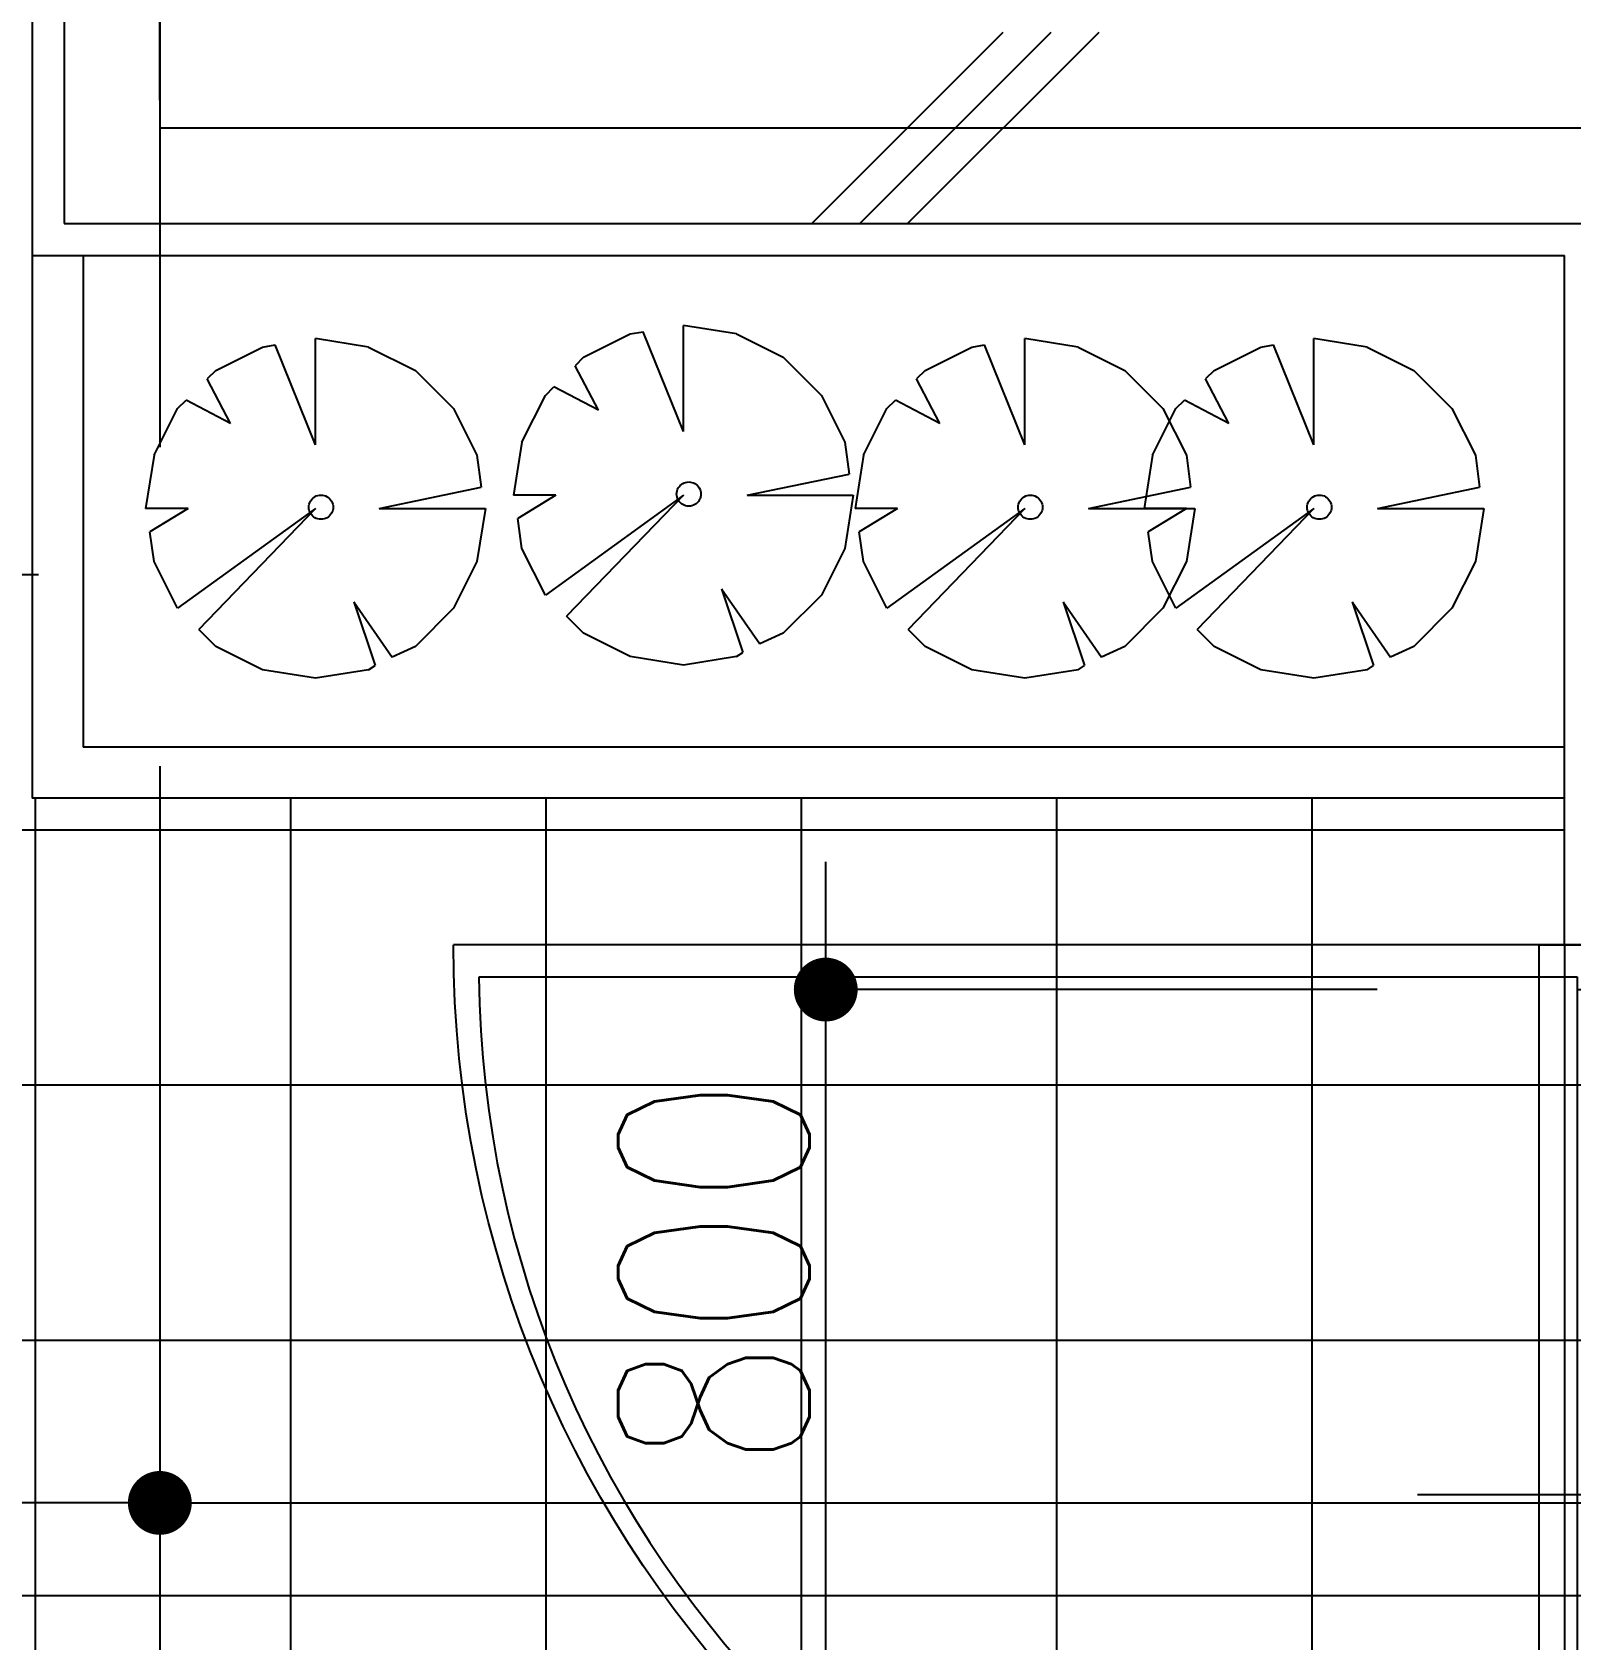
# Model space of a CAD drawing. Header units: millimetres. Extents: x 15495 to 166182, y -39946 to 18307.
# Drawn here: x 45641 to 46846, y 9647 to 10906 of the extents above; entities that cross this region are included whole.
import ezdxf

# ---------------------------------------------------------------- set-up
doc = ezdxf.new("R2010")
doc.units = ezdxf.units.MM
doc.header["$LTSCALE"] = 1000
doc.linetypes.add('CENTER', pattern=[2, 1.25, -0.25, 0.25, -0.25])
doc.layers.get('0').update_dxf_attribs({"linetype": 'CONTINUOUS'})
for name, color, linetype in [('F_FITT1-100', 5, 'CONTINUOUS'), ('F_FITT1-50', 5, 'CONTINUOUS'), ('SF-E_DIM-50', 3, 'CONTINUOUS'), ('SF-E_GRID-100', 1, 'CENTER'), ('SF-E_GRID-50', 1, 'CENTER'), ('SF-F_FINI1-100', 190, 'CONTINUOUS'), ('SF-F_FINI1-50', 190, 'CONTINUOUS'), ('SF-F_FITT1-100', 5, 'CONTINUOUS'), ('SF-F_FITT1-50', 5, 'CONTINUOUS'), ('SF-F_HAT1-50', 9, 'CONTINUOUS'), ('SF-F_LAY2-100', 6, 'CONTINUOUS'), ('SF-F_LAY2-50', 6, 'CONTINUOUS'), ('SF-H-AREA-50', 1, 'CENTER'), ('SF-R_EWALL-50', 7, 'CONTINUOUS'), ('SF_A_GARD', 3, 'CONTINUOUS')]:
    doc.layers.add(name, color=color, linetype=linetype)
doc.styles.add('DIM', font='romans.shx', dxfattribs={"width": 0.8, "bigfont": 'bigfont.shx'})
doc.dimstyles.new('DIM50_3_3', dxfattribs={"dimscale": 50, "dimtxt": 3, "dimasz": 1, "dimexe": 0, "dimexo": 1, "dimgap": 0.5, "dimtad": 1, "dimdec": 1, "dimdsep": 46, "dimlunit": 6, "dimtxsty": 'DIM', "dimblk1": 'DOT', "dimblk2": 'DOT', "dimsah": 1, "dimcen": 1, "dimclrd": 256, "dimclre": 256, "dimclrt": 256, "dimadec": 0, "dimazin": 0, "dimtfac": 1, "dimtdec": 1, "dimtix": 1, "dimtmove": 2, "dimatfit": 3, "dimldrblk": 'DOT', "dimfxl": 1, "dimtvp": 0.833333, "dimtolj": 1, "dimarcsym": 0})

# ---------------------------------------------------------------- blocks, each defined once
blk = doc.blocks.new('SD-A11_100')
at = {"layer": 'F_FITT1-100'}
for q in [(0, -870), (870, 0)]:
    blk.add_line((0, 0), q, dxfattribs=at)
blk.add_arc((0, 0), 870, 270, 0, dxfattribs=at)
blk = doc.blocks.new('SF-BLOCK_100')
at = {"layer": 'SF-E_GRID-100'}
blk.add_line((15700, 16400), (15700, -3119.46), dxfattribs=at)
at = {"layer": 'SF-F_FINI1-100'}
for p, q in [((15600, 13100), (15600, 10800)), ((15600, 10800), (16800, 10800)), ((16800, 10260), (16800, 10800)), ((18059.23, 10260), (16800, 10260))]:
    blk.add_line(p, q, dxfattribs=at)
at = {"layer": 'SF-F_FITT1-100'}
for p, q in [((15600, 10800), (15600, 10375)), ((15640, 10800), (15640, 10415)), ((16800, 10415), (15640, 10415)), ((16800, 10375), (15600, 10375))]:
    blk.add_line(p, q, dxfattribs=at)
at = {"layer": 'SF-F_LAY2-100', "linetype": 'Continuous'}
for p, q in [((15605, 10550), (14500, 10550)), ((15602.5, 9130), (15602.5, 10375)), ((15802.5, 9130), (15802.5, 10375)), ((16002.5, 9130), (16002.5, 10375)), ((16202.5, 9130), (16202.5, 10375)), ((16402.5, 9130), (16402.5, 10375)), ((16602.5, 9130), (16602.5, 10375)), ((16800, 10350), (14500, 10350)), ((17800, 10150), (14500, 10150)), ((17800, 9950), (14500, 9950)), ((17800, 9750), (14500, 9750))]:
    blk.add_line(p, q, dxfattribs=at)
at = {"layer": 'SF_A_GARD'}
for p, q in [((16110.01, 10662.12), (16110.01, 10745.28)), ((16151.59, 10738.63), (16110.01, 10745.28)), ((15780.37, 10728.35), (15790.35, 10730.01)), ((15821.95, 10651.84), (15790.35, 10730.01)), ((15863.53, 10728.35), (15821.95, 10735)), ((15821.95, 10651.84), (15821.95, 10735)), ((16031.84, 10720.34), (16068.43, 10738.63)), ((16068.43, 10738.63), (16078.41, 10740.29)), ((16110.01, 10662.12), (16078.41, 10740.29)), ((16151.59, 10738.63), (16188.18, 10720.34)), ((16335.91, 10728.35), (16345.89, 10730.01)), ((16377.49, 10651.84), (16345.89, 10730.01)), ((16377.49, 10651.84), (16377.49, 10735)), ((16419.07, 10728.35), (16377.49, 10735)), ((16562.24, 10728.35), (16572.22, 10730.01)), ((16603.82, 10651.84), (16572.22, 10730.01)), ((16603.82, 10651.84), (16603.82, 10735)), ((16645.4, 10728.35), (16603.82, 10735)), ((15743.78, 10710.05), (15780.37, 10728.35)), ((15863.53, 10728.35), (15900.12, 10710.05)), ((16031.84, 10720.34), (16025.19, 10713.68)), ((16188.18, 10720.34), (16218.12, 10690.4)), ((16299.32, 10710.05), (16335.91, 10728.35)), ((16419.07, 10728.35), (16455.66, 10710.05)), ((16525.65, 10710.05), (16562.24, 10728.35)), ((16645.4, 10728.35), (16681.99, 10710.05)), ((15743.78, 10710.05), (15737.13, 10703.4)), ((15900.12, 10710.05), (15930.06, 10680.11)), ((16043.48, 10678.76), (16025.19, 10713.68)), ((16299.32, 10710.05), (16292.67, 10703.4)), ((16455.66, 10710.05), (16485.6, 10680.11)), ((16525.65, 10710.05), (16519, 10703.4)), ((16681.99, 10710.05), (16711.93, 10680.11)), ((15755.42, 10668.47), (15737.13, 10703.4)), ((16001.9, 10690.4), (16008.55, 10697.05)), ((16043.48, 10678.76), (16008.55, 10697.05)), ((16310.96, 10668.47), (16292.67, 10703.4)), ((16537.3, 10668.47), (16519, 10703.4)), ((15695.55, 10643.52), (15713.84, 10680.11)), ((15713.84, 10680.11), (15720.49, 10686.77)), ((15755.42, 10668.47), (15720.49, 10686.77)), ((15930.06, 10680.11), (15948.35, 10643.52)), ((15983.61, 10653.81), (16001.9, 10690.4)), ((16218.12, 10690.4), (16236.41, 10653.81)), ((16251.09, 10643.52), (16269.38, 10680.11)), ((16269.38, 10680.11), (16276.04, 10686.77)), ((16310.96, 10668.47), (16276.04, 10686.77)), ((16477.42, 10643.52), (16495.72, 10680.11)), ((16485.6, 10680.11), (16503.89, 10643.52)), ((16495.72, 10680.11), (16502.37, 10686.77)), ((16537.3, 10668.47), (16502.37, 10686.77)), ((16711.93, 10680.11), (16730.23, 10643.52)), ((15695.55, 10643.52), (15688.89, 10601.94)), ((15948.35, 10643.52), (15951.68, 10618.58)), ((15983.61, 10653.81), (15976.95, 10612.23)), ((16236.41, 10653.81), (16239.74, 10628.86)), ((16251.09, 10643.52), (16244.44, 10601.94)), ((16477.42, 10643.52), (16470.77, 10601.94)), ((16503.89, 10643.52), (16507.22, 10618.58)), ((16730.23, 10643.52), (16733.55, 10618.58)), ((15871.85, 10601.94), (15951.68, 10618.58)), ((16105.07, 10615.62), (16105.47, 10616.8)), ((16105.47, 10616.8), (16106.02, 10617.92)), ((16106.02, 10617.92), (16106.71, 10618.95)), ((16106.71, 10618.95), (16107.53, 10619.89)), ((16107.53, 10619.89), (16108.46, 10620.71)), ((16108.46, 10620.71), (16109.49, 10621.4)), ((16109.49, 10621.4), (16110.61, 10621.95)), ((16110.61, 10621.95), (16111.79, 10622.34)), ((16111.79, 10622.34), (16113.01, 10622.59)), ((16113.01, 10622.59), (16114.25, 10622.67)), ((16114.25, 10622.67), (16115.49, 10622.59)), ((16115.49, 10622.59), (16116.71, 10622.34)), ((16116.71, 10622.34), (16117.88, 10621.95)), ((16117.88, 10621.95), (16119, 10621.4)), ((16119, 10621.4), (16120.03, 10620.71)), ((16120.03, 10620.71), (16120.97, 10619.89)), ((16120.97, 10619.89), (16121.79, 10618.95)), ((16121.79, 10618.95), (16122.48, 10617.92)), ((16122.48, 10617.92), (16123.03, 10616.8)), ((16123.03, 10616.8), (16123.43, 10615.62)), ((16159.9, 10612.23), (16239.74, 10628.86)), ((16427.39, 10601.94), (16507.22, 10618.58)), ((16653.72, 10601.94), (16733.55, 10618.58)), ((15816.68, 10602.88), (15816.77, 10604.12)), ((15816.77, 10604.12), (15817.01, 10605.34)), ((15817.01, 10605.34), (15817.41, 10606.52)), ((15817.41, 10606.52), (15817.96, 10607.63)), ((15817.96, 10607.63), (15818.65, 10608.67)), ((15818.65, 10608.67), (15819.47, 10609.6)), ((15819.47, 10609.6), (15820.4, 10610.42)), ((15820.4, 10610.42), (15821.44, 10611.11)), ((15821.44, 10611.11), (15822.55, 10611.66)), ((15822.55, 10611.66), (15823.73, 10612.06)), ((15823.73, 10612.06), (15824.95, 10612.3)), ((15824.95, 10612.3), (15826.19, 10612.39)), ((15826.19, 10612.39), (15827.43, 10612.3)), ((15827.43, 10612.3), (15828.65, 10612.06)), ((15828.65, 10612.06), (15829.83, 10611.66)), ((15829.83, 10611.66), (15830.94, 10611.11)), ((15830.94, 10611.11), (15831.97, 10610.42)), ((15831.97, 10610.42), (15832.91, 10609.6)), ((15832.91, 10609.6), (15833.73, 10608.67)), ((15833.73, 10608.67), (15834.42, 10607.63)), ((15834.42, 10607.63), (15834.97, 10606.52)), ((15834.97, 10606.52), (15835.37, 10605.34)), ((15835.37, 10605.34), (15835.61, 10604.12)), ((15835.61, 10604.12), (15835.69, 10602.88)), ((16010.22, 10612.23), (15976.95, 10612.23)), ((16010.22, 10612.23), (15980.28, 10593.93)), ((16110.01, 10612.23), (16001.9, 10534.06)), ((16110.01, 10612.23), (16018.53, 10517.42)), ((16104.74, 10613.16), (16104.82, 10614.41)), ((16104.82, 10611.92), (16104.74, 10613.16)), ((16104.82, 10614.41), (16105.07, 10615.62)), ((16105.07, 10610.71), (16104.82, 10611.92)), ((16105.47, 10609.53), (16105.07, 10610.71)), ((16106.02, 10608.41), (16105.47, 10609.53)), ((16106.71, 10607.38), (16106.02, 10608.41)), ((16107.53, 10606.44), (16106.71, 10607.38)), ((16108.46, 10605.62), (16107.53, 10606.44)), ((16109.49, 10604.93), (16108.46, 10605.62)), ((16110.61, 10604.38), (16109.49, 10604.93)), ((16111.79, 10603.98), (16110.61, 10604.38)), ((16113.01, 10603.74), (16111.79, 10603.98)), ((16116.71, 10603.98), (16115.49, 10603.74)), ((16117.88, 10604.38), (16116.71, 10603.98)), ((16119, 10604.93), (16117.88, 10604.38)), ((16120.03, 10605.62), (16119, 10604.93)), ((16120.97, 10606.44), (16120.03, 10605.62)), ((16121.79, 10607.38), (16120.97, 10606.44)), ((16122.48, 10608.41), (16121.79, 10607.38)), ((16123.03, 10609.53), (16122.48, 10608.41)), ((16123.43, 10610.71), (16123.03, 10609.53)), ((16123.43, 10615.62), (16123.67, 10614.41)), ((16123.67, 10611.92), (16123.43, 10610.71)), ((16123.67, 10614.41), (16123.75, 10613.16)), ((16123.75, 10613.16), (16123.67, 10611.92)), ((16159.9, 10612.23), (16243.06, 10612.23)), ((16243.06, 10612.23), (16236.41, 10570.65)), ((16372.23, 10602.88), (16372.31, 10604.12)), ((16372.31, 10604.12), (16372.55, 10605.34)), ((16372.55, 10605.34), (16372.95, 10606.52)), ((16372.95, 10606.52), (16373.5, 10607.63)), ((16373.5, 10607.63), (16374.19, 10608.67)), ((16374.19, 10608.67), (16375.01, 10609.6)), ((16375.01, 10609.6), (16375.94, 10610.42)), ((16375.94, 10610.42), (16376.98, 10611.11)), ((16376.98, 10611.11), (16378.09, 10611.66)), ((16378.09, 10611.66), (16379.27, 10612.06)), ((16379.27, 10612.06), (16380.49, 10612.3)), ((16380.49, 10612.3), (16381.73, 10612.39)), ((16381.73, 10612.39), (16382.97, 10612.3)), ((16382.97, 10612.3), (16384.19, 10612.06)), ((16384.19, 10612.06), (16385.37, 10611.66)), ((16385.37, 10611.66), (16386.48, 10611.11)), ((16386.48, 10611.11), (16387.52, 10610.42)), ((16387.52, 10610.42), (16388.45, 10609.6)), ((16388.45, 10609.6), (16389.27, 10608.67)), ((16389.27, 10608.67), (16389.96, 10607.63)), ((16389.96, 10607.63), (16390.51, 10606.52)), ((16390.51, 10606.52), (16390.91, 10605.34)), ((16390.91, 10605.34), (16391.15, 10604.12)), ((16391.15, 10604.12), (16391.23, 10602.88)), ((16598.56, 10602.88), (16598.64, 10604.12)), ((16598.64, 10604.12), (16598.88, 10605.34)), ((16598.88, 10605.34), (16599.28, 10606.52)), ((16599.28, 10606.52), (16599.83, 10607.63)), ((16599.83, 10607.63), (16600.52, 10608.67)), ((16600.52, 10608.67), (16601.34, 10609.6)), ((16601.34, 10609.6), (16602.28, 10610.42)), ((16602.28, 10610.42), (16603.31, 10611.11)), ((16603.31, 10611.11), (16604.42, 10611.66)), ((16604.42, 10611.66), (16605.6, 10612.06)), ((16605.6, 10612.06), (16606.82, 10612.3)), ((16606.82, 10612.3), (16608.06, 10612.39)), ((16608.06, 10612.39), (16609.3, 10612.3)), ((16609.3, 10612.3), (16610.52, 10612.06)), ((16610.52, 10612.06), (16611.7, 10611.66)), ((16611.7, 10611.66), (16612.81, 10611.11)), ((16612.81, 10611.11), (16613.85, 10610.42)), ((16613.85, 10610.42), (16614.78, 10609.6)), ((16614.78, 10609.6), (16615.6, 10608.67)), ((16615.6, 10608.67), (16616.29, 10607.63)), ((16616.29, 10607.63), (16616.84, 10606.52)), ((16616.84, 10606.52), (16617.24, 10605.34)), ((16617.24, 10605.34), (16617.48, 10604.12)), ((16617.48, 10604.12), (16617.57, 10602.88)), ((15722.16, 10601.94), (15688.89, 10601.94)), ((15722.16, 10601.94), (15692.22, 10583.65)), ((15821.95, 10601.94), (15713.84, 10523.77)), ((15821.95, 10601.94), (15730.47, 10507.14)), ((15816.77, 10601.64), (15816.68, 10602.88)), ((15817.01, 10600.42), (15816.77, 10601.64)), ((15817.41, 10599.24), (15817.01, 10600.42)), ((15817.96, 10598.13), (15817.41, 10599.24)), ((15818.65, 10597.1), (15817.96, 10598.13)), ((15819.47, 10596.16), (15818.65, 10597.1)), ((15820.4, 10595.34), (15819.47, 10596.16)), ((15821.44, 10594.65), (15820.4, 10595.34)), ((15822.55, 10594.1), (15821.44, 10594.65)), ((15823.73, 10593.7), (15822.55, 10594.1)), ((15824.95, 10593.46), (15823.73, 10593.7)), ((15826.19, 10593.38), (15824.95, 10593.46)), ((15827.43, 10593.46), (15826.19, 10593.38)), ((15828.65, 10593.7), (15827.43, 10593.46)), ((15829.83, 10594.1), (15828.65, 10593.7)), ((15830.94, 10594.65), (15829.83, 10594.1)), ((15831.97, 10595.34), (15830.94, 10594.65)), ((15832.91, 10596.16), (15831.97, 10595.34)), ((15833.73, 10597.1), (15832.91, 10596.16)), ((15834.42, 10598.13), (15833.73, 10597.1)), ((15834.97, 10599.24), (15834.42, 10598.13)), ((15835.37, 10600.42), (15834.97, 10599.24)), ((15835.61, 10601.64), (15835.37, 10600.42)), ((15835.69, 10602.88), (15835.61, 10601.64)), ((15871.85, 10601.94), (15955.01, 10601.94)), ((15955.01, 10601.94), (15948.35, 10560.36)), ((15983.61, 10570.65), (15980.28, 10593.93)), ((16114.25, 10603.66), (16113.01, 10603.74)), ((16115.49, 10603.74), (16114.25, 10603.66)), ((16277.7, 10601.94), (16244.44, 10601.94)), ((16277.7, 10601.94), (16247.76, 10583.65)), ((16377.49, 10601.94), (16269.38, 10523.77)), ((16377.49, 10601.94), (16286.02, 10507.14)), ((16372.31, 10601.64), (16372.23, 10602.88)), ((16372.55, 10600.42), (16372.31, 10601.64)), ((16372.95, 10599.24), (16372.55, 10600.42)), ((16373.5, 10598.13), (16372.95, 10599.24)), ((16374.19, 10597.1), (16373.5, 10598.13)), ((16375.01, 10596.16), (16374.19, 10597.1)), ((16375.94, 10595.34), (16375.01, 10596.16)), ((16376.98, 10594.65), (16375.94, 10595.34)), ((16378.09, 10594.1), (16376.98, 10594.65)), ((16379.27, 10593.7), (16378.09, 10594.1)), ((16380.49, 10593.46), (16379.27, 10593.7)), ((16381.73, 10593.38), (16380.49, 10593.46)), ((16382.97, 10593.46), (16381.73, 10593.38)), ((16384.19, 10593.7), (16382.97, 10593.46)), ((16385.37, 10594.1), (16384.19, 10593.7)), ((16386.48, 10594.65), (16385.37, 10594.1)), ((16387.52, 10595.34), (16386.48, 10594.65)), ((16388.45, 10596.16), (16387.52, 10595.34)), ((16389.27, 10597.1), (16388.45, 10596.16)), ((16389.96, 10598.13), (16389.27, 10597.1)), ((16390.51, 10599.24), (16389.96, 10598.13)), ((16390.91, 10600.42), (16390.51, 10599.24)), ((16391.15, 10601.64), (16390.91, 10600.42)), ((16391.23, 10602.88), (16391.15, 10601.64)), ((16427.39, 10601.94), (16510.55, 10601.94)), ((16504.03, 10601.94), (16470.77, 10601.94)), ((16504.03, 10601.94), (16474.09, 10583.65)), ((16603.82, 10601.94), (16495.72, 10523.77)), ((16510.55, 10601.94), (16503.89, 10560.36)), ((16603.82, 10601.94), (16512.35, 10507.14)), ((16598.64, 10601.64), (16598.56, 10602.88)), ((16598.88, 10600.42), (16598.64, 10601.64)), ((16599.28, 10599.24), (16598.88, 10600.42)), ((16599.83, 10598.13), (16599.28, 10599.24)), ((16600.52, 10597.1), (16599.83, 10598.13)), ((16601.34, 10596.16), (16600.52, 10597.1)), ((16602.28, 10595.34), (16601.34, 10596.16)), ((16603.31, 10594.65), (16602.28, 10595.34)), ((16604.42, 10594.1), (16603.31, 10594.65)), ((16605.6, 10593.7), (16604.42, 10594.1)), ((16606.82, 10593.46), (16605.6, 10593.7)), ((16608.06, 10593.38), (16606.82, 10593.46)), ((16609.3, 10593.46), (16608.06, 10593.38)), ((16610.52, 10593.7), (16609.3, 10593.46)), ((16611.7, 10594.1), (16610.52, 10593.7)), ((16612.81, 10594.65), (16611.7, 10594.1)), ((16613.85, 10595.34), (16612.81, 10594.65)), ((16614.78, 10596.16), (16613.85, 10595.34)), ((16615.6, 10597.1), (16614.78, 10596.16)), ((16616.29, 10598.13), (16615.6, 10597.1)), ((16616.84, 10599.24), (16616.29, 10598.13)), ((16617.24, 10600.42), (16616.84, 10599.24)), ((16617.48, 10601.64), (16617.24, 10600.42)), ((16617.57, 10602.88), (16617.48, 10601.64)), ((16653.72, 10601.94), (16736.88, 10601.94)), ((16736.88, 10601.94), (16730.23, 10560.36)), ((15695.55, 10560.36), (15692.22, 10583.65)), ((16251.09, 10560.36), (16247.76, 10583.65)), ((16477.42, 10560.36), (16474.09, 10583.65)), ((16001.9, 10534.06), (15983.61, 10570.65)), ((16236.41, 10570.65), (16218.12, 10534.06)), ((15713.84, 10523.77), (15695.55, 10560.36)), ((15948.35, 10560.36), (15930.06, 10523.77)), ((16269.38, 10523.77), (16251.09, 10560.36)), ((16495.72, 10523.77), (16477.42, 10560.36)), ((16503.89, 10560.36), (16485.6, 10523.77)), ((16730.23, 10560.36), (16711.93, 10523.77)), ((15851.89, 10528.76), (15881.83, 10485.52)), ((15851.89, 10528.76), (15868.52, 10478.87)), ((16139.95, 10539.05), (16156.58, 10489.15)), ((16139.95, 10539.05), (16169.88, 10495.8)), ((16218.12, 10534.06), (16188.18, 10504.12)), ((16407.43, 10528.76), (16437.37, 10485.52)), ((16407.43, 10528.76), (16424.06, 10478.87)), ((16633.76, 10528.76), (16650.39, 10478.87)), ((16633.76, 10528.76), (16663.7, 10485.52)), ((15930.06, 10523.77), (15900.12, 10493.84)), ((16031.84, 10504.12), (16018.53, 10517.42)), ((16485.6, 10523.77), (16455.66, 10493.84)), ((16711.93, 10523.77), (16681.99, 10493.84)), ((15743.78, 10493.84), (15730.47, 10507.14)), ((16068.43, 10485.82), (16031.84, 10504.12)), ((16188.18, 10504.12), (16169.88, 10495.8)), ((16299.32, 10493.84), (16286.02, 10507.14)), ((16525.65, 10493.84), (16512.35, 10507.14)), ((15780.37, 10475.54), (15743.78, 10493.84)), ((15900.12, 10493.84), (15881.83, 10485.52)), ((16335.91, 10475.54), (16299.32, 10493.84)), ((16455.66, 10493.84), (16437.37, 10485.52)), ((16562.24, 10475.54), (16525.65, 10493.84)), ((16681.99, 10493.84), (16663.7, 10485.52)), ((15863.53, 10475.54), (15868.52, 10478.87)), ((16110.01, 10479.17), (16068.43, 10485.82)), ((16151.59, 10485.82), (16110.01, 10479.17)), ((16151.59, 10485.82), (16156.58, 10489.15)), ((16419.07, 10475.54), (16424.06, 10478.87)), ((16645.4, 10475.54), (16650.39, 10478.87)), ((15821.95, 10468.89), (15780.37, 10475.54)), ((15863.53, 10475.54), (15821.95, 10468.89)), ((16377.49, 10468.89), (16335.91, 10475.54)), ((16419.07, 10475.54), (16377.49, 10468.89)), ((16603.82, 10468.89), (16562.24, 10475.54)), ((16645.4, 10475.54), (16603.82, 10468.89))]:
    blk.add_line(p, q, dxfattribs=at)
at = {"layer": 'SF-F_FITT1-100', "xscale": -1}
blk.add_blockref('SD-A11_100', (16800, 10260), dxfattribs=at)
blk = doc.blocks.new('DOT')
at = {"color": 0, "linetype": 'ByBlock'}
blk.add_line((-0.5, 0), (-1, 0), dxfattribs=at)
at = {"color": 0, "linetype": 'ByBlock', "const_width": 0.5}
blk.add_lwpolyline([(-0.25, 0, 1), (0.25, 0, 1)], format="xyb", close=True, dxfattribs=at)
blk = doc.blocks.new('*D251')
at = {"layer": 'SF-E_DIM-50', "lineweight": -2}
for p, q in [((45740.7, 9783.9), (45740.7, 9753.9)), ((45790.7, 9753.9), (49290.7, 9753.9)), ((49340.7, 9500.1), (49340.7, 9753.9))]:
    blk.add_line(p, q, dxfattribs=at)
at = {"layer": 'SF-E_DIM-50', "lineweight": -2, "xscale": 50, "yscale": 50, "zscale": 50, "rotation": 180}
blk.add_blockref('DOT', (45740.7, 9753.9), dxfattribs=at)
at = {"layer": 'SF-E_DIM-50', "lineweight": -2, "xscale": 50, "yscale": 50, "zscale": 50}
blk.add_blockref('DOT', (49340.7, 9753.9), dxfattribs=at)
at = {"layer": 'SF-E_DIM-50', "insert": (47540.7, 9868.2), "char_height": 150, "attachment_point": 5, "style": 'DIM'}
blk.add_mtext('\\A1;3,600', dxfattribs=at)
blk = doc.blocks.new('_DOT')
at = {"color": 0, "linetype": 'ByBlock'}
blk.add_line((-0.5, 0), (-1, 0), dxfattribs=at)
at = {"color": 0, "linetype": 'ByBlock', "const_width": 0.5}
blk.add_lwpolyline([(-0.25, 0, 1), (0.25, 0, 1)], format="xyb", close=True, dxfattribs=at)
blk = doc.blocks.new('SD-A11_50')
at = {"layer": 'F_FITT1-50'}
for p, q in [((20, 0), (-230, 0)), ((-230, -25), (-230, 0)), ((-70, 0), (-70, -25)), ((-70, -35), (-70, 0)), ((20, -870), (20, 0)), ((-70, -25), (-230, -25)), ((-10, -845), (-10, -25)), ((20, -25), (-10, -25)), ((-10, -35), (-70, -35)), ((-185, -439.2), (115, -439.2)), ((-70, -835), (-70, -870)), ((-10, -835), (-70, -835)), ((-70, -845), (-230, -845)), ((-230, -845), (-230, -870)), ((-70, -870), (-70, -845)), ((850, -845), (-10, -845)), ((20, -870), (-230, -870))]:
    blk.add_line(p, q, dxfattribs=at)
blk.add_arc((21.5, -853.6), 828.6, 0.5937, 90.1007, dxfattribs=at)
blk = doc.blocks.new('*D374')
at = {"layer": 'SF-E_DIM-50', "lineweight": -2}
for p, q in [((46262.2, 10206), (46262.2, 10256)), ((46694, 10156), (46262.2, 10156)), ((46262.2, 9356), (46262.2, 10156)), ((46652.2, 9356), (46262.2, 9356)), ((46262.2, 9306), (46262.2, 9256))]:
    blk.add_line(p, q, dxfattribs=at)
at = {"layer": 'SF-E_DIM-50', "lineweight": -2, "xscale": 50, "yscale": 50, "zscale": 50}
for p, rotation in [((46262.2, 10156), 270), ((46262.2, 9356), 90)]:
    blk.add_blockref('DOT', p, dxfattribs=dict(at, rotation=rotation))
at = {"layer": 'SF-E_DIM-50', "insert": (46174.6, 9934.5), "char_height": 150, "attachment_point": 5, "rotation": 90, "style": 'DIM'}
blk.add_mtext('\\A1;800', dxfattribs=at)
blk = doc.blocks.new('*D305')
at = {"layer": 'SF-E_DIM-50', "lineweight": -2}
for p, q in [((44240.7, 9897.1), (44240.7, 9753.9)), ((45740.7, 9897.1), (45740.7, 9753.9)), ((45690.7, 9753.9), (44290.7, 9753.9))]:
    blk.add_line(p, q, dxfattribs=at)
at = {"layer": 'SF-E_DIM-50', "lineweight": -2, "xscale": 50, "yscale": 50, "zscale": 50, "rotation": 180}
blk.add_blockref('DOT', (44240.7, 9753.9), dxfattribs=at)
at = {"layer": 'SF-E_DIM-50', "lineweight": -2, "xscale": 50, "yscale": 50, "zscale": 50}
blk.add_blockref('DOT', (45740.7, 9753.9), dxfattribs=at)
at = {"layer": 'SF-E_DIM-50', "insert": (44990.7, 9868.2), "char_height": 150, "attachment_point": 5, "style": 'DIM'}
blk.add_mtext('\\A1;1,500', dxfattribs=at)
blk = doc.blocks.new('*D188')
at = {"layer": 'SF-E_DIM-50', "lineweight": -2}
for p, q in [((45740.7, 10852.7), (45740.7, 11231.4)), ((45790.7, 11231.4), (46890.7, 11231.4)), ((46940.7, 10875.4), (46940.7, 11231.4))]:
    blk.add_line(p, q, dxfattribs=at)
at = {"layer": 'SF-E_DIM-50', "lineweight": -2, "xscale": 50, "yscale": 50, "zscale": 50, "rotation": 180}
blk.add_blockref('DOT', (45740.7, 11231.4), dxfattribs=at)
at = {"layer": 'SF-E_DIM-50', "lineweight": -2, "xscale": 50, "yscale": 50, "zscale": 50}
blk.add_blockref('DOT', (46940.7, 11231.4), dxfattribs=at)
at = {"layer": 'SF-E_DIM-50', "insert": (46214.8, 11346.7), "char_height": 150, "attachment_point": 5, "style": 'DIM'}
blk.add_mtext('\\A1;1,200', dxfattribs=at)
blk = doc.blocks.new('*D189')
at = {"layer": 'SF-E_DIM-50', "lineweight": -2}
for p, q in [((46815.3, 10831), (47333.7, 10831)), ((47333.7, 10281), (47333.7, 10781)), ((47182.8, 10231), (47333.7, 10231))]:
    blk.add_line(p, q, dxfattribs=at)
at = {"layer": 'SF-E_DIM-50', "lineweight": -2, "xscale": 50, "yscale": 50, "zscale": 50}
for p, rotation in [((47333.7, 10831), 90), ((47333.7, 10231), 270)]:
    blk.add_blockref('DOT', p, dxfattribs=dict(at, rotation=rotation))
at = {"layer": 'SF-E_DIM-50', "insert": (47233.7, 10531), "char_height": 150, "attachment_point": 5, "rotation": 90, "style": 'DIM'}
blk.add_mtext('\\A1;600', dxfattribs=at)
blk = doc.blocks.new('*D187')
at = {"layer": 'SF-E_DIM-50', "lineweight": -2}
for p, q in [((47333.7, 11026), (47333.7, 11076)), ((46470.7, 10976), (47333.7, 10976)), ((47333.7, 10831), (47333.7, 10976)), ((47223.7, 10831), (47333.7, 10831)), ((47333.7, 10781), (47333.7, 10731))]:
    blk.add_line(p, q, dxfattribs=at)
at = {"layer": 'SF-E_DIM-50', "lineweight": -2, "xscale": 50, "yscale": 50, "zscale": 50}
for p, rotation in [((47333.7, 10976), 270), ((47333.7, 10831), 90)]:
    blk.add_blockref('DOT', p, dxfattribs=dict(at, rotation=rotation))
at = {"layer": 'SF-E_DIM-50', "insert": (47233.7, 10903.5), "char_height": 150, "attachment_point": 5, "rotation": 90, "style": 'DIM'}
blk.add_mtext('\\A1;145', dxfattribs=at)
blk = doc.blocks.new('SF-BLOCK_50')
at = {"layer": 'SF-F_HAT1-50'}
h = blk.add_hatch(dxfattribs=at)
h.set_pattern_fill('RC2', color=256, scale=50, style=0)
h.set_pattern_definition([(45, (-28400.75, -37379.5), (-441.942, 441.942), []), (45, (-28363.25, -37379.5), (-441.942, 441.942), []), (45, (-28325.75, -37379.5), (-441.942, 441.942), [])])
h.paths.add_polyline_path([(16375, 13075), (16375, 12925), (16815, 12925), (16815, 13050), (16830, 13050), (16830, 13075)])
h.paths.add_polyline_path([(15625, 13075), (15625, 12325), (15775, 12325), (16375, 12325), (16375, 12925), (16375, 13075)])
h.paths.add_polyline_path([(15775, 12325), (15625, 12325), (15625, 10825), (16825, 10825), (16825, 10290), (16975, 10290), (16975, 10975), (15775, 10975)])
at = {"layer": 'SF-E_GRID-50'}
blk.add_line((15700, 16400), (15700, -3708.96), dxfattribs=at)
at = {"layer": 'SF-F_FINI1-50'}
for p, q in [((15600, 13100), (15600, 10800)), ((15600, 10800), (16800, 10800)), ((16800, 10260), (16800, 10800))]:
    blk.add_line(p, q, dxfattribs=at)
at = {"layer": 'SF-F_FITT1-50'}
for p, q in [((15600, 10800), (15600, 10375)), ((15640, 10800), (15640, 10415)), ((16800, 10415), (15640, 10415)), ((16800, 10375), (15600, 10375))]:
    blk.add_line(p, q, dxfattribs=at)
at = {"layer": 'SF-F_LAY2-50', "linetype": 'Continuous'}
for p, q in [((15605, 10550), (14500, 10550)), ((15602.5, 9130), (15602.5, 10375)), ((15802.5, 9130), (15802.5, 10375)), ((16002.5, 9130), (16002.5, 10375)), ((16202.5, 9130), (16202.5, 10375)), ((16402.5, 9130), (16402.5, 10375)), ((16602.5, 9130), (16602.5, 10375)), ((16800, 10350), (14500, 10350)), ((16780, 10150), (14500, 10150)), ((16780, 9950), (14500, 9950)), ((16780, 9750), (14500, 9750))]:
    blk.add_line(p, q, dxfattribs=at)
at = {"layer": 'SF-H-AREA-50'}
blk.add_lwpolyline([(18950, 13000), (15700, 13000), (15700, 10900), (16900, 10900), (16900, 10300), (18950, 10300), (18950, 13000)], dxfattribs=at)
at = {"layer": 'SF-R_EWALL-50'}
for p, q in [((15625, 12325), (15625, 10825)), ((15625, 10825), (16825, 10825))]:
    blk.add_line(p, q, dxfattribs=at)
at = {"layer": 'SF_A_GARD'}
for p, q in [((16110.01, 10662.12), (16110.01, 10745.28)), ((16151.59, 10738.63), (16110.01, 10745.28)), ((15780.37, 10728.35), (15790.35, 10730.01)), ((15821.95, 10651.84), (15790.35, 10730.01)), ((15863.53, 10728.35), (15821.95, 10735)), ((15821.95, 10651.84), (15821.95, 10735)), ((16031.84, 10720.34), (16068.43, 10738.63)), ((16068.43, 10738.63), (16078.41, 10740.29)), ((16110.01, 10662.12), (16078.41, 10740.29)), ((16151.59, 10738.63), (16188.18, 10720.34)), ((16335.91, 10728.35), (16345.89, 10730.01)), ((16377.49, 10651.84), (16345.89, 10730.01)), ((16377.49, 10651.84), (16377.49, 10735)), ((16419.07, 10728.35), (16377.49, 10735)), ((16562.24, 10728.35), (16572.22, 10730.01)), ((16603.82, 10651.84), (16572.22, 10730.01)), ((16603.82, 10651.84), (16603.82, 10735)), ((16645.4, 10728.35), (16603.82, 10735)), ((15743.78, 10710.05), (15780.37, 10728.35)), ((15863.53, 10728.35), (15900.12, 10710.05)), ((16031.84, 10720.34), (16025.19, 10713.68)), ((16188.18, 10720.34), (16218.12, 10690.4)), ((16299.32, 10710.05), (16335.91, 10728.35)), ((16419.07, 10728.35), (16455.66, 10710.05)), ((16525.65, 10710.05), (16562.24, 10728.35)), ((16645.4, 10728.35), (16681.99, 10710.05)), ((15743.78, 10710.05), (15737.13, 10703.4)), ((15900.12, 10710.05), (15930.06, 10680.11)), ((16043.48, 10678.76), (16025.19, 10713.68)), ((16299.32, 10710.05), (16292.67, 10703.4)), ((16455.66, 10710.05), (16485.6, 10680.11)), ((16525.65, 10710.05), (16519, 10703.4)), ((16681.99, 10710.05), (16711.93, 10680.11)), ((15755.42, 10668.47), (15737.13, 10703.4)), ((16001.9, 10690.4), (16008.55, 10697.05)), ((16043.48, 10678.76), (16008.55, 10697.05)), ((16310.96, 10668.47), (16292.67, 10703.4)), ((16537.3, 10668.47), (16519, 10703.4)), ((15695.55, 10643.52), (15713.84, 10680.11)), ((15713.84, 10680.11), (15720.49, 10686.77)), ((15755.42, 10668.47), (15720.49, 10686.77)), ((15930.06, 10680.11), (15948.35, 10643.52)), ((15983.61, 10653.81), (16001.9, 10690.4)), ((16218.12, 10690.4), (16236.41, 10653.81)), ((16251.09, 10643.52), (16269.38, 10680.11)), ((16269.38, 10680.11), (16276.04, 10686.77)), ((16310.96, 10668.47), (16276.04, 10686.77)), ((16477.42, 10643.52), (16495.72, 10680.11)), ((16485.6, 10680.11), (16503.89, 10643.52)), ((16495.72, 10680.11), (16502.37, 10686.77)), ((16537.3, 10668.47), (16502.37, 10686.77)), ((16711.93, 10680.11), (16730.23, 10643.52)), ((15695.55, 10643.52), (15688.89, 10601.94)), ((15948.35, 10643.52), (15951.68, 10618.58)), ((15983.61, 10653.81), (15976.95, 10612.23)), ((16236.41, 10653.81), (16239.74, 10628.86)), ((16251.09, 10643.52), (16244.44, 10601.94)), ((16477.42, 10643.52), (16470.77, 10601.94)), ((16503.89, 10643.52), (16507.22, 10618.58)), ((16730.23, 10643.52), (16733.55, 10618.58)), ((15871.85, 10601.94), (15951.68, 10618.58)), ((16105.07, 10615.62), (16105.47, 10616.8)), ((16105.47, 10616.8), (16106.02, 10617.92)), ((16106.02, 10617.92), (16106.71, 10618.95)), ((16106.71, 10618.95), (16107.53, 10619.89)), ((16107.53, 10619.89), (16108.46, 10620.71)), ((16108.46, 10620.71), (16109.49, 10621.4)), ((16109.49, 10621.4), (16110.61, 10621.95)), ((16110.61, 10621.95), (16111.79, 10622.34)), ((16111.79, 10622.34), (16113.01, 10622.59)), ((16113.01, 10622.59), (16114.25, 10622.67)), ((16114.25, 10622.67), (16115.49, 10622.59)), ((16115.49, 10622.59), (16116.71, 10622.34)), ((16116.71, 10622.34), (16117.88, 10621.95)), ((16117.88, 10621.95), (16119, 10621.4)), ((16119, 10621.4), (16120.03, 10620.71)), ((16120.03, 10620.71), (16120.97, 10619.89)), ((16120.97, 10619.89), (16121.79, 10618.95)), ((16121.79, 10618.95), (16122.48, 10617.92)), ((16122.48, 10617.92), (16123.03, 10616.8)), ((16123.03, 10616.8), (16123.43, 10615.62)), ((16159.9, 10612.23), (16239.74, 10628.86)), ((16427.39, 10601.94), (16507.22, 10618.58)), ((16653.72, 10601.94), (16733.55, 10618.58)), ((15816.68, 10602.88), (15816.77, 10604.12)), ((15816.77, 10604.12), (15817.01, 10605.34)), ((15817.01, 10605.34), (15817.41, 10606.52)), ((15817.41, 10606.52), (15817.96, 10607.63)), ((15817.96, 10607.63), (15818.65, 10608.67)), ((15818.65, 10608.67), (15819.47, 10609.6)), ((15819.47, 10609.6), (15820.4, 10610.42)), ((15820.4, 10610.42), (15821.44, 10611.11)), ((15821.44, 10611.11), (15822.55, 10611.66)), ((15822.55, 10611.66), (15823.73, 10612.06)), ((15823.73, 10612.06), (15824.95, 10612.3)), ((15824.95, 10612.3), (15826.19, 10612.39)), ((15826.19, 10612.39), (15827.43, 10612.3)), ((15827.43, 10612.3), (15828.65, 10612.06)), ((15828.65, 10612.06), (15829.83, 10611.66)), ((15829.83, 10611.66), (15830.94, 10611.11)), ((15830.94, 10611.11), (15831.97, 10610.42)), ((15831.97, 10610.42), (15832.91, 10609.6)), ((15832.91, 10609.6), (15833.73, 10608.67)), ((15833.73, 10608.67), (15834.42, 10607.63)), ((15834.42, 10607.63), (15834.97, 10606.52)), ((15834.97, 10606.52), (15835.37, 10605.34)), ((15835.37, 10605.34), (15835.61, 10604.12)), ((15835.61, 10604.12), (15835.69, 10602.88)), ((16010.22, 10612.23), (15976.95, 10612.23)), ((16010.22, 10612.23), (15980.28, 10593.93)), ((16110.01, 10612.23), (16001.9, 10534.06)), ((16110.01, 10612.23), (16018.53, 10517.42)), ((16104.74, 10613.16), (16104.82, 10614.41)), ((16104.82, 10611.92), (16104.74, 10613.16)), ((16104.82, 10614.41), (16105.07, 10615.62)), ((16105.07, 10610.71), (16104.82, 10611.92)), ((16105.47, 10609.53), (16105.07, 10610.71)), ((16106.02, 10608.41), (16105.47, 10609.53)), ((16106.71, 10607.38), (16106.02, 10608.41)), ((16107.53, 10606.44), (16106.71, 10607.38)), ((16108.46, 10605.62), (16107.53, 10606.44)), ((16109.49, 10604.93), (16108.46, 10605.62)), ((16110.61, 10604.38), (16109.49, 10604.93)), ((16111.79, 10603.98), (16110.61, 10604.38)), ((16113.01, 10603.74), (16111.79, 10603.98)), ((16116.71, 10603.98), (16115.49, 10603.74)), ((16117.88, 10604.38), (16116.71, 10603.98)), ((16119, 10604.93), (16117.88, 10604.38)), ((16120.03, 10605.62), (16119, 10604.93)), ((16120.97, 10606.44), (16120.03, 10605.62)), ((16121.79, 10607.38), (16120.97, 10606.44)), ((16122.48, 10608.41), (16121.79, 10607.38)), ((16123.03, 10609.53), (16122.48, 10608.41)), ((16123.43, 10610.71), (16123.03, 10609.53)), ((16123.43, 10615.62), (16123.67, 10614.41)), ((16123.67, 10611.92), (16123.43, 10610.71)), ((16123.67, 10614.41), (16123.75, 10613.16)), ((16123.75, 10613.16), (16123.67, 10611.92)), ((16159.9, 10612.23), (16243.06, 10612.23)), ((16243.06, 10612.23), (16236.41, 10570.65)), ((16372.23, 10602.88), (16372.31, 10604.12)), ((16372.31, 10604.12), (16372.55, 10605.34)), ((16372.55, 10605.34), (16372.95, 10606.52)), ((16372.95, 10606.52), (16373.5, 10607.63)), ((16373.5, 10607.63), (16374.19, 10608.67)), ((16374.19, 10608.67), (16375.01, 10609.6)), ((16375.01, 10609.6), (16375.94, 10610.42)), ((16375.94, 10610.42), (16376.98, 10611.11)), ((16376.98, 10611.11), (16378.09, 10611.66)), ((16378.09, 10611.66), (16379.27, 10612.06)), ((16379.27, 10612.06), (16380.49, 10612.3)), ((16380.49, 10612.3), (16381.73, 10612.39)), ((16381.73, 10612.39), (16382.97, 10612.3)), ((16382.97, 10612.3), (16384.19, 10612.06)), ((16384.19, 10612.06), (16385.37, 10611.66)), ((16385.37, 10611.66), (16386.48, 10611.11)), ((16386.48, 10611.11), (16387.52, 10610.42)), ((16387.52, 10610.42), (16388.45, 10609.6)), ((16388.45, 10609.6), (16389.27, 10608.67)), ((16389.27, 10608.67), (16389.96, 10607.63)), ((16389.96, 10607.63), (16390.51, 10606.52)), ((16390.51, 10606.52), (16390.91, 10605.34)), ((16390.91, 10605.34), (16391.15, 10604.12)), ((16391.15, 10604.12), (16391.23, 10602.88)), ((16598.56, 10602.88), (16598.64, 10604.12)), ((16598.64, 10604.12), (16598.88, 10605.34)), ((16598.88, 10605.34), (16599.28, 10606.52)), ((16599.28, 10606.52), (16599.83, 10607.63)), ((16599.83, 10607.63), (16600.52, 10608.67)), ((16600.52, 10608.67), (16601.34, 10609.6)), ((16601.34, 10609.6), (16602.28, 10610.42)), ((16602.28, 10610.42), (16603.31, 10611.11)), ((16603.31, 10611.11), (16604.42, 10611.66)), ((16604.42, 10611.66), (16605.6, 10612.06)), ((16605.6, 10612.06), (16606.82, 10612.3)), ((16606.82, 10612.3), (16608.06, 10612.39)), ((16608.06, 10612.39), (16609.3, 10612.3)), ((16609.3, 10612.3), (16610.52, 10612.06)), ((16610.52, 10612.06), (16611.7, 10611.66)), ((16611.7, 10611.66), (16612.81, 10611.11)), ((16612.81, 10611.11), (16613.85, 10610.42)), ((16613.85, 10610.42), (16614.78, 10609.6)), ((16614.78, 10609.6), (16615.6, 10608.67)), ((16615.6, 10608.67), (16616.29, 10607.63)), ((16616.29, 10607.63), (16616.84, 10606.52)), ((16616.84, 10606.52), (16617.24, 10605.34)), ((16617.24, 10605.34), (16617.48, 10604.12)), ((16617.48, 10604.12), (16617.57, 10602.88)), ((15722.16, 10601.94), (15688.89, 10601.94)), ((15722.16, 10601.94), (15692.22, 10583.65)), ((15821.95, 10601.94), (15713.84, 10523.77)), ((15821.95, 10601.94), (15730.47, 10507.14)), ((15816.77, 10601.64), (15816.68, 10602.88)), ((15817.01, 10600.42), (15816.77, 10601.64)), ((15817.41, 10599.24), (15817.01, 10600.42)), ((15817.96, 10598.13), (15817.41, 10599.24)), ((15818.65, 10597.1), (15817.96, 10598.13)), ((15819.47, 10596.16), (15818.65, 10597.1)), ((15820.4, 10595.34), (15819.47, 10596.16)), ((15821.44, 10594.65), (15820.4, 10595.34)), ((15822.55, 10594.1), (15821.44, 10594.65)), ((15823.73, 10593.7), (15822.55, 10594.1)), ((15824.95, 10593.46), (15823.73, 10593.7)), ((15826.19, 10593.38), (15824.95, 10593.46)), ((15827.43, 10593.46), (15826.19, 10593.38)), ((15828.65, 10593.7), (15827.43, 10593.46)), ((15829.83, 10594.1), (15828.65, 10593.7)), ((15830.94, 10594.65), (15829.83, 10594.1)), ((15831.97, 10595.34), (15830.94, 10594.65)), ((15832.91, 10596.16), (15831.97, 10595.34)), ((15833.73, 10597.1), (15832.91, 10596.16)), ((15834.42, 10598.13), (15833.73, 10597.1)), ((15834.97, 10599.24), (15834.42, 10598.13)), ((15835.37, 10600.42), (15834.97, 10599.24)), ((15835.61, 10601.64), (15835.37, 10600.42)), ((15835.69, 10602.88), (15835.61, 10601.64)), ((15871.85, 10601.94), (15955.01, 10601.94)), ((15955.01, 10601.94), (15948.35, 10560.36)), ((15983.61, 10570.65), (15980.28, 10593.93)), ((16114.25, 10603.66), (16113.01, 10603.74)), ((16115.49, 10603.74), (16114.25, 10603.66)), ((16277.7, 10601.94), (16244.44, 10601.94)), ((16277.7, 10601.94), (16247.76, 10583.65)), ((16377.49, 10601.94), (16269.38, 10523.77)), ((16377.49, 10601.94), (16286.02, 10507.14)), ((16372.31, 10601.64), (16372.23, 10602.88)), ((16372.55, 10600.42), (16372.31, 10601.64)), ((16372.95, 10599.24), (16372.55, 10600.42)), ((16373.5, 10598.13), (16372.95, 10599.24)), ((16374.19, 10597.1), (16373.5, 10598.13)), ((16375.01, 10596.16), (16374.19, 10597.1)), ((16375.94, 10595.34), (16375.01, 10596.16)), ((16376.98, 10594.65), (16375.94, 10595.34)), ((16378.09, 10594.1), (16376.98, 10594.65)), ((16379.27, 10593.7), (16378.09, 10594.1)), ((16380.49, 10593.46), (16379.27, 10593.7)), ((16381.73, 10593.38), (16380.49, 10593.46)), ((16382.97, 10593.46), (16381.73, 10593.38)), ((16384.19, 10593.7), (16382.97, 10593.46)), ((16385.37, 10594.1), (16384.19, 10593.7)), ((16386.48, 10594.65), (16385.37, 10594.1)), ((16387.52, 10595.34), (16386.48, 10594.65)), ((16388.45, 10596.16), (16387.52, 10595.34)), ((16389.27, 10597.1), (16388.45, 10596.16)), ((16389.96, 10598.13), (16389.27, 10597.1)), ((16390.51, 10599.24), (16389.96, 10598.13)), ((16390.91, 10600.42), (16390.51, 10599.24)), ((16391.15, 10601.64), (16390.91, 10600.42)), ((16391.23, 10602.88), (16391.15, 10601.64)), ((16427.39, 10601.94), (16510.55, 10601.94)), ((16504.03, 10601.94), (16470.77, 10601.94)), ((16504.03, 10601.94), (16474.09, 10583.65)), ((16603.82, 10601.94), (16495.72, 10523.77)), ((16510.55, 10601.94), (16503.89, 10560.36)), ((16603.82, 10601.94), (16512.35, 10507.14)), ((16598.64, 10601.64), (16598.56, 10602.88)), ((16598.88, 10600.42), (16598.64, 10601.64)), ((16599.28, 10599.24), (16598.88, 10600.42)), ((16599.83, 10598.13), (16599.28, 10599.24)), ((16600.52, 10597.1), (16599.83, 10598.13)), ((16601.34, 10596.16), (16600.52, 10597.1)), ((16602.28, 10595.34), (16601.34, 10596.16)), ((16603.31, 10594.65), (16602.28, 10595.34)), ((16604.42, 10594.1), (16603.31, 10594.65)), ((16605.6, 10593.7), (16604.42, 10594.1)), ((16606.82, 10593.46), (16605.6, 10593.7)), ((16608.06, 10593.38), (16606.82, 10593.46)), ((16609.3, 10593.46), (16608.06, 10593.38)), ((16610.52, 10593.7), (16609.3, 10593.46)), ((16611.7, 10594.1), (16610.52, 10593.7)), ((16612.81, 10594.65), (16611.7, 10594.1)), ((16613.85, 10595.34), (16612.81, 10594.65)), ((16614.78, 10596.16), (16613.85, 10595.34)), ((16615.6, 10597.1), (16614.78, 10596.16)), ((16616.29, 10598.13), (16615.6, 10597.1)), ((16616.84, 10599.24), (16616.29, 10598.13)), ((16617.24, 10600.42), (16616.84, 10599.24)), ((16617.48, 10601.64), (16617.24, 10600.42)), ((16617.57, 10602.88), (16617.48, 10601.64)), ((16653.72, 10601.94), (16736.88, 10601.94)), ((16736.88, 10601.94), (16730.23, 10560.36)), ((15695.55, 10560.36), (15692.22, 10583.65)), ((16251.09, 10560.36), (16247.76, 10583.65)), ((16477.42, 10560.36), (16474.09, 10583.65)), ((16001.9, 10534.06), (15983.61, 10570.65)), ((16236.41, 10570.65), (16218.12, 10534.06)), ((15713.84, 10523.77), (15695.55, 10560.36)), ((15948.35, 10560.36), (15930.06, 10523.77)), ((16269.38, 10523.77), (16251.09, 10560.36)), ((16495.72, 10523.77), (16477.42, 10560.36)), ((16503.89, 10560.36), (16485.6, 10523.77)), ((16730.23, 10560.36), (16711.93, 10523.77)), ((15851.89, 10528.76), (15881.83, 10485.52)), ((15851.89, 10528.76), (15868.52, 10478.87)), ((16139.95, 10539.05), (16156.58, 10489.15)), ((16139.95, 10539.05), (16169.88, 10495.8)), ((16218.12, 10534.06), (16188.18, 10504.12)), ((16407.43, 10528.76), (16437.37, 10485.52)), ((16407.43, 10528.76), (16424.06, 10478.87)), ((16633.76, 10528.76), (16650.39, 10478.87)), ((16633.76, 10528.76), (16663.7, 10485.52)), ((15930.06, 10523.77), (15900.12, 10493.84)), ((16031.84, 10504.12), (16018.53, 10517.42)), ((16485.6, 10523.77), (16455.66, 10493.84)), ((16711.93, 10523.77), (16681.99, 10493.84)), ((15743.78, 10493.84), (15730.47, 10507.14)), ((16068.43, 10485.82), (16031.84, 10504.12)), ((16188.18, 10504.12), (16169.88, 10495.8)), ((16299.32, 10493.84), (16286.02, 10507.14)), ((16525.65, 10493.84), (16512.35, 10507.14)), ((15780.37, 10475.54), (15743.78, 10493.84)), ((15900.12, 10493.84), (15881.83, 10485.52)), ((16335.91, 10475.54), (16299.32, 10493.84)), ((16455.66, 10493.84), (16437.37, 10485.52)), ((16562.24, 10475.54), (16525.65, 10493.84)), ((16681.99, 10493.84), (16663.7, 10485.52)), ((15863.53, 10475.54), (15868.52, 10478.87)), ((16110.01, 10479.17), (16068.43, 10485.82)), ((16151.59, 10485.82), (16110.01, 10479.17)), ((16151.59, 10485.82), (16156.58, 10489.15)), ((16419.07, 10475.54), (16424.06, 10478.87)), ((16645.4, 10475.54), (16650.39, 10478.87)), ((15821.95, 10468.89), (15780.37, 10475.54)), ((15863.53, 10475.54), (15821.95, 10468.89)), ((16377.49, 10468.89), (16335.91, 10475.54)), ((16419.07, 10475.54), (16377.49, 10468.89)), ((16603.82, 10468.89), (16562.24, 10475.54)), ((16645.4, 10475.54), (16603.82, 10468.89))]:
    blk.add_line(p, q, dxfattribs=at)
at = {"layer": 'SF-F_FITT1-50', "xscale": -1, "yscale": -1}
blk.add_blockref('SD-A11_50', (16800, 9390), dxfattribs=at)
at = {"layer": 'SF-E_DIM-50'}
dim = blk.add_linear_dim(base=(16900, 11300.43), p1=(15700, 10871.72), p2=(16900, 10894.4), dimstyle='DIM50_3_3', dxfattribs=at)
dim.commit()
dim.dimension.update_dxf_attribs({"geometry": '*D188', "text_midpoint": (16174.05, 11415.66), "dimtype": 128, "insert": (-30040.71, 69)})
for base, p1, p2, angle, picture, middle in [((17292.98, 11045), (17132.96, 10900), (16380, 11045), 90, '*D187', (17192.98, 10972.5)), ((17292.98, 10900), (17092.07, 10300), (16724.64, 10900), 270, '*D189', (17192.98, 10600))]:
    dim = blk.add_linear_dim(base=base, p1=p1, p2=p2, angle=angle, dimstyle='DIM50_3_3', dxfattribs=at)
    dim.commit()
    dim.dimension.update_dxf_attribs({"geometry": picture, "text_midpoint": middle, "insert": (-30040.71, 69)})
dim = blk.add_linear_dim(base=(16221.52, 10225), p1=(16661.46, 9425), p2=(16703.26, 10225), angle=90, dimstyle='DIM50_3_3', dxfattribs=at)
dim.commit()
dim.dimension.update_dxf_attribs({"geometry": '*D374', "text_midpoint": (16133.88, 10003.47), "dimtype": 128, "insert": (-30040.71, 69)})
for base, p1, p2, picture, middle in [((14200, 9822.95), (15700, 10016.13), (14200, 10016.13), '*D305', (14950, 9937.23)), ((19300, 9822.95), (15700, 9802.86), (19300, 9519.14), '*D251', (17500, 9937.23))]:
    dim = blk.add_linear_dim(base=base, p1=p1, p2=p2, dimstyle='DIM50_3_3', dxfattribs=at)
    dim.commit()
    dim.dimension.update_dxf_attribs({"geometry": picture, "text_midpoint": middle, "insert": (-30040.71, 69)})

msp = doc.modelspace()

# ---------------------------------------------------------------- block references
for name in ['SF-BLOCK_100', 'SF-BLOCK_50']:
    msp.add_blockref(name, (30040.7, -69))

doc.saveas('drawing.dxf')
